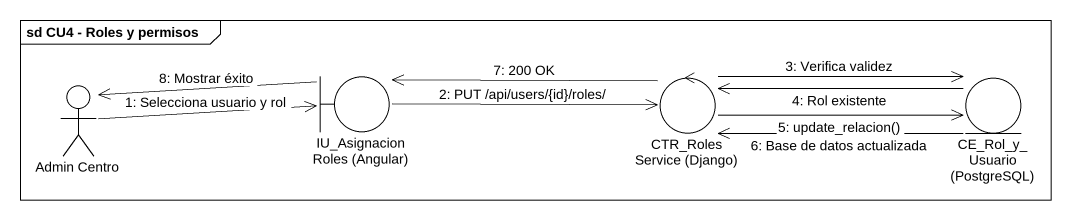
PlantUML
@startuml
mainframe sd CU4 - Roles y permisos
actor "Admin Centro" as Admin_Centro
boundary "IU_AsignacionRoles (Angular)" as IU_AsignacionRoles_Angular
control "CTR_RolesService (Django)" as CTR_RolesService_Django
entity "CE_Rol_y_Usuario (PostgreSQL)" as CE_Rol_y_Usuario_PostgreSQL
Admin_Centro -right-> IU_AsignacionRoles_Angular : 1: Selecciona usuario y rol
IU_AsignacionRoles_Angular -left-> Admin_Centro : 8: Mostrar éxito
IU_AsignacionRoles_Angular -right-> CTR_RolesService_Django : 2: PUT /api/users/{id}/roles/
CTR_RolesService_Django -left-> IU_AsignacionRoles_Angular : 7: 200 OK
CTR_RolesService_Django -right-> CE_Rol_y_Usuario_PostgreSQL : 3: Verifica validez
CTR_RolesService_Django -right-> CE_Rol_y_Usuario_PostgreSQL : 5: update_relacion()
CE_Rol_y_Usuario_PostgreSQL -left-> CTR_RolesService_Django : 4: Rol existente
CE_Rol_y_Usuario_PostgreSQL -left-> CTR_RolesService_Django : 6: Base de datos actualizada
@enduml
